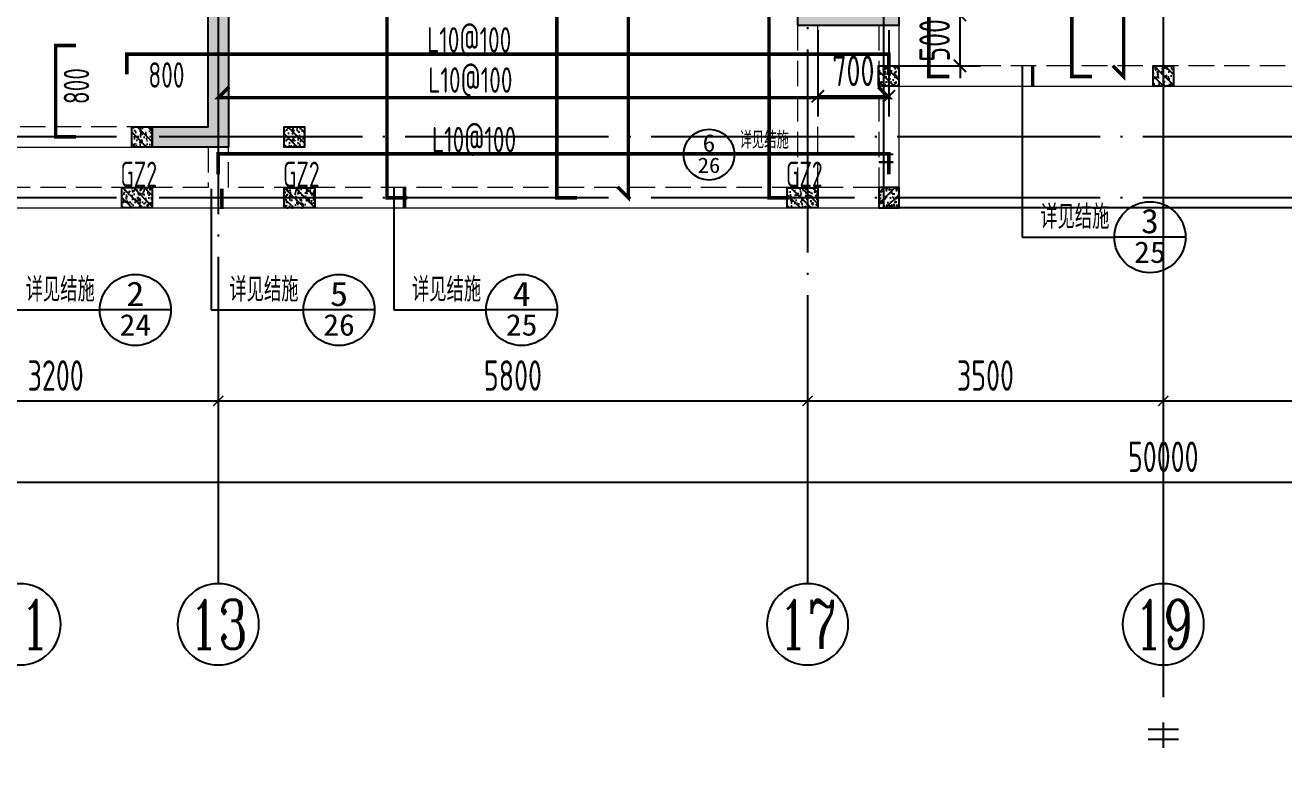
# Model space of a CAD drawing. Extents: x -668857 to 154266, y -275694 to 291306.
# Drawn here: x -211589 to -199202, y -151289 to -144055 of the extents above; entities that cross this region are included whole.
import ezdxf
from ezdxf.enums import TextEntityAlignment as Align

# ---------------------------------------------------------------- set-up
doc = ezdxf.new("R2010")
doc.units = 0
doc.header["$LTSCALE"] = 1000
for name, pattern in [('CENTER', [2, 1.25, -0.25, 0.25, -0.25]), ('DASH', [0.35, 0.25, -0.1]), ('DOTE', [2.4200000000000004, 2, -0.2, 0.02, -0.2])]:
    doc.linetypes.add(name, pattern=pattern)
doc.layers.get('0').update_dxf_attribs({"linetype": 'CONTINUOUS'})
doc.layers.get('DEFPOINTS').update_dxf_attribs({"linetype": 'CONTINUOUS'})
for name, color, linetype in [('A-AXIS', 1, 'CONTINUOUS'), ('A-DOTE', 10, 'DOTE'), ('AXIS_NUM', 7, 'CONTINUOUS'), ('DIM_IDEN', 67, 'CONTINUOUS'), ('PUB_TEXT', 2, 'CONTINUOUS'), ('ROOF', 183, 'CONTINUOUS'), ('S-B板配筋', 6, 'CONTINUOUS'), ('S-B板配筋号', 7, 'CONTINUOUS'), ('S-L主梁线', 4, 'DASH'), ('S-Q墙填充', 252, 'CONTINUOUS'), ('S-Q墙实线', 6, 'CONTINUOUS'), ('S-Q墙标注', 3, 'CONTINUOUS'), ('S-Y一般标注', 3, 'CONTINUOUS'), ('S-构造柱', 212, 'CONTINUOUS'), ('S-构造柱编号', 130, 'CONTINUOUS'), ('THIN', 7, 'CONTINUOUS'), ('水平筋标注', 7, 'CONTINUOUS'), ('配箍校核', 34, 'CONTINUOUS')]:
    doc.layers.add(name, color=color, linetype=linetype)
doc.styles.add('_TCH_AXIS', font='COMPLEX', dxfattribs={"bigfont": 'GBCBIG'})
doc.styles.add('_TCH_LABEL', font='simhei.ttf')
doc.styles.add('TSSD_Axis', font='complex.shx', dxfattribs={"width": 0.7, "bigfont": 'hztxt.shx'})
doc.styles.add('TSSD_DIMENSION', font='Tssdeng.shx', dxfattribs={"width": 0.7, "bigfont": 'tssdchn.shx'})
doc.styles.add('TSSD_REIN', font='tssdeng.shx', dxfattribs={"width": 0.7, "height": 300, "bigfont": 'tssdchn.shx'})
doc.styles.add('结构文字', font='zstxt.shx', dxfattribs={"width": 0.7, "bigfont": 'zshz.shx'})
doc.dimstyles.new('STRUCK', dxfattribs={"dimtxt": 400, "dimasz": 121, "dimexe": 200, "dimexo": 150, "dimgap": 115, "dimtad": 1, "dimdec": 0, "dimdsep": 46, "dimtxsty": '结构文字', "dimblk": 'ARCHTICK', "dimcen": 400, "dimclrd": 3, "dimclre": 3, "dimclrt": 7, "dimadec": 0, "dimazin": 0, "dimtfac": 1, "dimtdec": 0, "dimtix": 1, "dimtmove": 2, "dimatfit": 3, "dimldrblk": '_DIMX', "dimfxl": 0, "dimtolj": 1, "dimtzin": 0, "dimarcsym": 0})
doc.dimstyles.new('TSSD_100_100', dxfattribs={"dimtxt": 300, "dimasz": 100, "dimexe": 100, "dimexo": 250, "dimgap": 100, "dimtad": 1, "dimdec": 0, "dimzin": 0, "dimdsep": 46, "dimtxsty": 'TSSD_DIMENSION', "dimblk": 'ARCHTICK', "dimcen": 0, "dimdle": 100, "dimclrt": 7, "dimadec": 0, "dimazin": 0, "dimtfac": 1, "dimtdec": 0, "dimtix": 1, "dimtmove": 2, "dimatfit": 3, "dimldrblk": 'ARCHTICK', "dimfxl": 0, "dimtolj": 1, "dimtzin": 0, "dimarcsym": 0})

# ---------------------------------------------------------------- blocks, each defined once
blk = doc.blocks.new('_ArchTick')
at = {"color": 0, "linetype": 'ByBlock', "const_width": 0.15}
blk.add_lwpolyline([(-0.5, -0.5), (0.5, 0.5)], dxfattribs=at)
blk = doc.blocks.new('*D189')
at = {"layer": 'DEFPOINTS', "color": 0}
for p in [(17100.00001477753, 3600.023631853284), (20300.00000831822, 3600.023631853284), (20300.00000831822, 2600.023631853284)]:
    blk.add_point(p, dxfattribs=at)
at = {"layer": 'S-Y一般标注', "color": 0, "lineweight": -2}
for p, q in [((17100.00001477753, 3350.023631853284), (17100.00001477753, 2500.023631853284)), ((20300.00000831822, 3350.023631853284), (20300.00000831822, 2500.023631853284)), ((17000.00001477753, 2600.023631853284), (20400.00000831822, 2600.023631853284))]:
    blk.add_line(p, q, dxfattribs=at)
at = {"layer": 'S-Y一般标注', "color": 0, "lineweight": -2, "xscale": 100, "yscale": 100, "zscale": 100, "rotation": 180}
blk.add_blockref('_ArchTick', (17100.00001477753, 2600.023631853284), dxfattribs=at)
at = {"layer": 'S-Y一般标注', "color": 0, "lineweight": -2, "xscale": 100, "yscale": 100, "zscale": 100}
blk.add_blockref('_ArchTick', (20300.00000831822, 2600.023631853284), dxfattribs=at)
at = {"layer": 'S-Y一般标注', "color": 7, "insert": (18700.00001154788, 2850.023631853284), "char_height": 300, "attachment_point": 5, "style": 'TSSD_DIMENSION'}
blk.add_mtext('\\A1;3200', dxfattribs=at)
blk = doc.blocks.new('ts_axno')
at = {"color": 0, "linetype": 'ByBlock', "lineweight": -2}
blk.add_circle((0, 0), 0.5, dxfattribs=at)
at = {"color": 0, "linetype": 'ByBlock', "lineweight": -2, "style": 'TSSD_Axis', "width": 0.7}
blk.add_attdef('A', text='', height=0.6, dxfattribs=at).set_placement((0, 0), align=Align.MIDDLE_CENTER)
blk = doc.blocks.new('*D190')
at = {"layer": 'DEFPOINTS', "color": 0}
for p in [(20300.00000831811, 3600.023631853284), (26100.00001717388, 3600.023631853284), (26100.00001717388, 2600.023631853284)]:
    blk.add_point(p, dxfattribs=at)
at = {"layer": 'S-Y一般标注', "color": 0, "lineweight": -2}
for p, q in [((20300.00000831811, 3350.023631853284), (20300.00000831811, 2500.023631853284)), ((26100.00001717388, 3350.023631853284), (26100.00001717388, 2500.023631853284)), ((20200.00000831811, 2600.023631853284), (26200.00001717388, 2600.023631853284))]:
    blk.add_line(p, q, dxfattribs=at)
at = {"layer": 'S-Y一般标注', "color": 0, "lineweight": -2, "xscale": 100, "yscale": 100, "zscale": 100, "rotation": 180}
blk.add_blockref('_ArchTick', (20300.00000831811, 2600.023631853284), dxfattribs=at)
at = {"layer": 'S-Y一般标注', "color": 0, "lineweight": -2, "xscale": 100, "yscale": 100, "zscale": 100}
blk.add_blockref('_ArchTick', (26100.00001717388, 2600.023631853284), dxfattribs=at)
at = {"layer": 'S-Y一般标注', "color": 7, "insert": (23200.00001274599, 2850.023631853284), "char_height": 300, "attachment_point": 5, "style": 'TSSD_DIMENSION'}
blk.add_mtext('\\A1;5800', dxfattribs=at)
blk = doc.blocks.new('*D191')
at = {"layer": 'DEFPOINTS', "color": 0}
for p in [(26100.00001717382, 3600.047255706566), (29600.00000762305, 3600.047255706566), (29600.00000762305, 2600.047255706566)]:
    blk.add_point(p, dxfattribs=at)
at = {"layer": 'S-Y一般标注', "color": 0, "lineweight": -2}
for p, q in [((26100.00001717382, 3350.047255706566), (26100.00001717382, 2500.047255706566)), ((29600.00000762305, 3350.047255706566), (29600.00000762305, 2500.047255706566)), ((26000.00001717382, 2600.047255706566), (29700.00000762305, 2600.047255706566))]:
    blk.add_line(p, q, dxfattribs=at)
at = {"layer": 'S-Y一般标注', "color": 0, "lineweight": -2, "xscale": 100, "yscale": 100, "zscale": 100, "rotation": 180}
blk.add_blockref('_ArchTick', (26100.00001717382, 2600.047255706566), dxfattribs=at)
at = {"layer": 'S-Y一般标注', "color": 0, "lineweight": -2, "xscale": 100, "yscale": 100, "zscale": 100}
blk.add_blockref('_ArchTick', (29600.00000762305, 2600.047255706566), dxfattribs=at)
at = {"layer": 'S-Y一般标注', "color": 7, "insert": (27850.00001239844, 2850.047255706566), "char_height": 300, "attachment_point": 5, "style": 'TSSD_DIMENSION'}
blk.add_mtext('\\A1;3500', dxfattribs=at)
blk = doc.blocks.new('*D196')
at = {"layer": 'DEFPOINTS', "color": 0}
for p in [(4600.000008000119, 3600.047255706624), (54600.00000724586, 3600.047255706624), (54600.00000724586, 1800.047255706624)]:
    blk.add_point(p, dxfattribs=at)
at = {"layer": 'S-Y一般标注', "color": 0, "lineweight": -2}
for p, q in [((4600.000008000119, 3350.047255706624), (4600.000008000119, 1700.047255706624)), ((54600.00000724586, 3350.047255706624), (54600.00000724586, 1700.047255706624)), ((4500.000008000119, 1800.047255706624), (54700.00000724586, 1800.047255706624))]:
    blk.add_line(p, q, dxfattribs=at)
at = {"layer": 'S-Y一般标注', "color": 0, "lineweight": -2, "xscale": 100, "yscale": 100, "zscale": 100, "rotation": 180}
blk.add_blockref('_ArchTick', (4600.000008000119, 1800.047255706624), dxfattribs=at)
at = {"layer": 'S-Y一般标注', "color": 0, "lineweight": -2, "xscale": 100, "yscale": 100, "zscale": 100}
blk.add_blockref('_ArchTick', (54600.00000724586, 1800.047255706624), dxfattribs=at)
at = {"layer": 'S-Y一般标注', "color": 7, "insert": (29600.00000762299, 2050.047255706624), "char_height": 300, "attachment_point": 5, "style": 'TSSD_DIMENSION'}
blk.add_mtext('\\A1;50000', dxfattribs=at)
blk = doc.blocks.new('*D199')
at = {"layer": 'DEFPOINTS', "color": 0}
for p in [(29600.00000762305, 3600.047255706624), (33099.99999807205, 3600.047255706624), (33099.99999807205, 2600.047255706624)]:
    blk.add_point(p, dxfattribs=at)
at = {"layer": 'S-Y一般标注', "color": 0, "lineweight": -2}
for p, q in [((29600.00000762305, 3350.047255706624), (29600.00000762305, 2500.047255706624)), ((33099.99999807205, 3350.047255706624), (33099.99999807205, 2500.047255706624)), ((29500.00000762305, 2600.047255706624), (33199.99999807205, 2600.047255706624))]:
    blk.add_line(p, q, dxfattribs=at)
at = {"layer": 'S-Y一般标注', "color": 0, "lineweight": -2, "xscale": 100, "yscale": 100, "zscale": 100, "rotation": 180}
blk.add_blockref('_ArchTick', (29600.00000762305, 2600.047255706624), dxfattribs=at)
at = {"layer": 'S-Y一般标注', "color": 0, "lineweight": -2, "xscale": 100, "yscale": 100, "zscale": 100}
blk.add_blockref('_ArchTick', (33099.99999807205, 2600.047255706624), dxfattribs=at)
at = {"layer": 'S-Y一般标注', "color": 7, "insert": (31350.00000284755, 2850.047255706624), "char_height": 300, "attachment_point": 5, "style": 'TSSD_DIMENSION'}
blk.add_mtext('\\A1;3500', dxfattribs=at)
blk = doc.blocks.new('20210807.15312078')
at = {"layer": 'S-Q墙填充'}
h = blk.add_hatch(color=252, dxfattribs=at)
h.dxf.hatch_style = 1
h.paths.add_polyline_path([(82415.6305625411, 58639.56326657833), (83315.62941790375, 58639.56326657833), (83415.62943564172, 58639.56326657833), (83415.62943564172, 58839.56326657833), (83315.62941790375, 58839.56326657833), (82615.6305625411, 58839.56326657833), (82615.6305625411, 60289.56320904681), (82415.6305625411, 60289.56320904681)])
h = blk.add_hatch(color=252, dxfattribs=at)
h.dxf.hatch_style = 1
h.paths.add_polyline_path([(76815.60602115505, 57439.55582079277), (76065.61799484552, 57439.55582079277), (76065.61799484552, 57639.55582079277), (76615.60602115505, 57639.55582079277), (76615.60602115505, 58739.56326657833), (76615.60602115505, 59089.55576326206), (76815.60602115505, 59089.55576326206), (76815.60602115505, 58739.56326657833)])
at = {"layer": 'S-L主梁线', "linetype": 'DASH', "lineweight": 18}
for p, q in [((82415.63049986758, 58639.56326657833), (82415.62949719481, 57039.72739750842)), ((82615.62949718206, 57039.70701722617), (82615.63049986764, 58639.56326657833)), ((83215.62941790375, 58639.56326657833), (83215.62941790375, 57039.58472316212)), ((88615.64851682661, 58239.56326685149), (83415.62943564172, 58239.5632668515)), ((76065.61799484552, 57639.55582079277), (73615.653763901, 57639.55583084727)), ((76615.62959261352, 57439.55582079277), (76615.6294667161, 57039.72739750842)), ((76815.62946671605, 57039.72739750842), (76815.62959261352, 57439.55582079277)), ((76615.6294667161, 57039.72739750842), (70415.65373553225, 57039.72739750842)), ((82415.62949719481, 57039.72739750842), (76815.62946671605, 57039.72739750842)), ((83215.62941790375, 57039.58472316212), (82615.62949718206, 57039.70701722617))]:
    blk.add_line(p, q, dxfattribs=at)
at = {"layer": 'S-L主梁线', "linetype": 'ByBlock', "lineweight": 18}
for p, q in [((83415.62941790375, 56839.54395431429), (83415.62941790375, 58639.56326657833)), ((83415.62941790375, 58039.56326685152), (88615.64589615463, 58039.56326685149)), ((73515.65376344402, 57439.5558317613), (76065.61799484552, 57439.55582124979)), ((64515.65376838998, 56839.72739750842), (82515.62943452134, 56839.72739750842)), ((82515.60905217504, 56839.72739958562), (83415.62941790375, 56839.54395431429))]:
    blk.add_line(p, q, dxfattribs=at)
at = {"layer": 'S-Q墙实线'}
for points in [[(82415.6305625411, 58639.56326657833), (83315.62941790375, 58639.56326657833), (83415.62943564172, 58639.56326657833), (83415.62943564172, 58839.56326657833), (83315.62941790375, 58839.56326657833), (82615.6305625411, 58839.56326657833), (82615.6305625411, 60289.56320904681), (82415.6305625411, 60289.56320904681)], [(76815.60602115505, 57439.55582079277), (76065.61799484552, 57439.55582079277), (76065.61799484552, 57639.55582079277), (76615.60602115505, 57639.55582079277), (76615.60602115505, 58739.56326657833), (76615.60602115505, 59089.55576326206), (76815.60602115505, 59089.55576326206), (76815.60602115505, 58739.56326657833)]]:
    blk.add_lwpolyline(points, close=True, dxfattribs=at)
blk = doc.blocks.new('20210730.02141516')
at = {"layer": 'S-构造柱'}
h = blk.add_hatch(dxfattribs=at)
h.set_pattern_fill('ARMORED', color=256, scale=15, angle=-90.00000000000001, style=0)
h.set_pattern_definition([(320, (-154189.4087994955, 3278673.453847362), (-9.412820247389286, -107.589027390113), [11.25, -123.75]), (265, (-154189.4087994955, 3278673.453847362), (112.8288200550018, 20.81270004194998), [9, -99]), (10.45139999999996, (-154190.1932004951, 3278664.488095364), (103.415931309143, -86.77640725710324), [9.561028499999967, -105.1713167999997]), (316.1842, (-154159.4087994955, 3278673.453847362), (-24.82785214935274, -160.0861572938467), [16.875, -185.625]), (6.635599999999986, (-154161.477795545, 3278660.113335611), (146.1176806350662, -140.1994058323055), [14.34154319999972, -157.7569499999956]), (261.1841999999999, (-154159.4087994955, 3278673.453847362), (146.1177901387987, -140.1992917700441), [13.49999999999973, -148.4999999999956]), (290.9999999999999, (-154166.9087994955, 3278658.453847362), (-60.39283359980084, -89.53605781776923), [11.25, -123.75]), (236, (-154166.9087994955, 3278658.453847362), (108.772506757028, -36.49729978823728), [8.999999999999998, -98.99999999999999]), (341.4514, (-154171.941540394, 3278650.992512414), (48.37957450649284, -126.0333942872235), [9.5610285, -105.1713168]), (307.5, (-154189.4087994955, 3278673.453847362), (49.93407807469672, -1.823978297593609), [0, -97.79999999999875, 0, -100.4999999999987, 0, -99.37499999999875]), (277.5, (-154189.4087994955, 3278673.453847362), (59.16175678235403, -39.46043061632231), [0, -57.29999999999999, 0, -95.54999999999998, 0, -37.87499999999999]), (237.5, (-154189.4087994955, 3278706.903847361), (-3.383230760156985, -80.07336542586137), [0, -37.5, 0, -117, 0, -155.25]), (227.5, (-154189.4087994955, 3278721.903847361), (15.01574734984763, -87.47792540135794), [0, -48.75, 0, -77.69999999999999, 0, -110.25]), (315, (-154189.4087994955, 3278673.453847362), (53.03300858899107, 53.03300858899105), [])])
h.paths.add_polyline_path([(199.9996630134992, 200), (199.9996630134992, 0), (0, 4.656612873077393e-09), (0, 200.0000000046566)])
blk.add_lwpolyline([(199.9996630134992, 200), (199.9996630134992, 0), (0, 4.656612873077393e-09), (0, 200.0000000046566)], close=True, dxfattribs=at)
blk = doc.blocks.new('20210809.18224761')
at = {"layer": 'S-构造柱'}
h = blk.add_hatch(dxfattribs=at)
h.set_pattern_fill('ARMORED', color=256, scale=15, angle=-90.00000000000001, style=0)
h.set_pattern_definition([(320, (-154189.4087994955, 3278673.453847362), (-9.412820247389286, -107.589027390113), [11.25, -123.75]), (265, (-154189.4087994955, 3278673.453847362), (112.8288200550018, 20.81270004194998), [9, -99]), (10.45139999999996, (-154190.1932004951, 3278664.488095364), (103.415931309143, -86.77640725710324), [9.561028499999967, -105.1713167999997]), (316.1842, (-154159.4087994955, 3278673.453847362), (-24.82785214935274, -160.0861572938467), [16.875, -185.625]), (6.635599999999986, (-154161.477795545, 3278660.113335611), (146.1176806350662, -140.1994058323055), [14.34154319999972, -157.7569499999955]), (261.1841999999999, (-154159.4087994955, 3278673.453847362), (146.1177901387987, -140.1992917700441), [13.49999999999972, -148.4999999999956]), (290.9999999999999, (-154166.9087994955, 3278658.453847362), (-60.39283359980084, -89.53605781776923), [11.25, -123.75]), (236, (-154166.9087994955, 3278658.453847362), (108.772506757028, -36.49729978823728), [8.999999999999998, -98.99999999999999]), (341.4514, (-154171.941540394, 3278650.992512414), (48.37957450649284, -126.0333942872235), [9.5610285, -105.1713168]), (307.5, (-154189.4087994955, 3278673.453847362), (49.93407807469672, -1.823978297593609), [0, -97.79999999999875, 0, -100.4999999999987, 0, -99.37499999999875]), (277.5, (-154189.4087994955, 3278673.453847362), (59.16175678235403, -39.46043061632231), [0, -57.29999999999999, 0, -95.54999999999998, 0, -37.87499999999999]), (237.5, (-154189.4087994955, 3278706.903847361), (-3.383230760156985, -80.07336542586137), [0, -37.5, 0, -117, 0, -155.25]), (227.5, (-154189.4087994955, 3278721.903847361), (15.01574734984763, -87.47792540135794), [0, -48.75, 0, -77.69999999999999, 0, -110.25]), (315, (-154189.4087994955, 3278673.453847362), (53.03300858899107, 53.03300858899105), [])])
h.paths.add_polyline_path([(299.9996630134992, 200), (299.9996630134992, 0), (0, 4.656612873077393e-09), (0, 200.0000000046566)])
blk.add_lwpolyline([(299.9996630134992, 200), (299.9996630134992, 0), (0, 4.656612873077393e-09), (0, 200.0000000046566)], close=True, dxfattribs=at)
blk = doc.blocks.new('20210809.18235135')
at = {"layer": '配箍校核'}
blk.add_blockref('20210809.18224761', (11.94207883096533, 0), dxfattribs=at)
at = {"layer": 'S-构造柱编号', "color": 2, "linetype": 'ByBlock', "style": 'TSSD_REIN', "width": 0.65}
blk.add_text('GZ2', height=250, dxfattribs=at).set_placement((0, 206.3657982495497, 5.282134110142623e-09))
blk = doc.blocks.new('*D301')
at = {"layer": 'DEFPOINTS', "color": 0}
for p in [(-193158.6492656765, 202188.6346336141), (-192458.6281804733, 202188.6346336142), (-193158.6492656765, 201388.6346336142)]:
    blk.add_point(p, dxfattribs=at)
at = {"layer": 'S-Q墙标注', "color": 3, "lineweight": -2}
for p, q in [((-193158.6492656765, 202038.6346336141), (-193158.6492656765, 201188.6346336142)), ((-192458.6281804733, 202038.6346336142), (-192458.6281804733, 201188.6346336142)), ((-192458.6281804733, 201388.6346336142), (-193158.6492656765, 201388.6346336142))]:
    blk.add_line(p, q, dxfattribs=at)
at = {"layer": 'S-Q墙标注', "color": 3, "lineweight": -2, "xscale": 121, "yscale": 121, "zscale": 121, "rotation": 180}
blk.add_blockref('_ArchTick', (-193158.6492656765, 201388.6346336142), dxfattribs=at)
at = {"layer": 'S-Q墙标注', "color": 3, "lineweight": -2, "xscale": 121, "yscale": 121, "zscale": 121}
blk.add_blockref('_ArchTick', (-192458.6281804733, 201388.6346336142), dxfattribs=at)
at = {"layer": 'S-Q墙标注', "color": 7, "insert": (-192808.6387230749, 201638.6346336142), "char_height": 300, "attachment_point": 5, "style": 'TSSD_REIN'}
blk.add_mtext('\\A1;700', dxfattribs=at)
blk = doc.blocks.new('_DIMX')
blk.add_line((-150, 0), (150, 0))
at = {"const_width": 50}
blk.add_lwpolyline([(-70, -70), (70, 70)], dxfattribs=at)
blk = doc.blocks.new('*D304')
at = {"layer": 'DEFPOINTS', "color": 0}
for p in [(-192558.6399752183, 202188.7929446579), (-191758.650216354, 202188.7929446579), (-192558.650216354, 201688.7925457329)]:
    blk.add_point(p, dxfattribs=at)
at = {"layer": 'S-Q墙标注', "color": 3, "lineweight": -2}
for p, q in [((-191758.650216354, 202188.7929446579), (-191758.650216354, 202309.7929446579)), ((-192408.6399752183, 202188.7929446579), (-191558.650216354, 202188.7929446579)), ((-191758.650216354, 201688.7925457329), (-191758.650216354, 202188.7929446579)), ((-192408.650216354, 201688.7925457329), (-191558.650216354, 201688.7925457329)), ((-191758.650216354, 201688.7925457329), (-191758.650216354, 201567.7925457329))]:
    blk.add_line(p, q, dxfattribs=at)
at = {"layer": 'S-Q墙标注', "color": 3, "lineweight": -2, "xscale": 121, "yscale": 121, "zscale": 121}
for p, rotation in [((-191758.650216354, 202188.7929446579), 270), ((-191758.650216354, 201688.7925457329), 90)]:
    blk.add_blockref('_ArchTick', p, dxfattribs=dict(at, rotation=rotation))
at = {"layer": 'S-Q墙标注', "color": 7, "insert": (-192008.6502163541, 201938.7927451954), "char_height": 300, "attachment_point": 5, "rotation": 90, "style": 'TSSD_REIN'}
blk.add_mtext('\\A1;500', dxfattribs=at)
blk = doc.blocks.new('20210811.10024340')
at = {"layer": 'DIM_IDEN'}
for p, q in [((25925.96644794735, 3804.627072919917), (25925.96644905283, 2116.204595517367)), ((23095.55608926788, 2929.94730507693), (22595.55608926788, 2929.94730507693)), ((24211.929144756, 2929.94730507693), (23095.55608926788, 2929.94730507693)), ((24658.71491232567, 2929.947305897076), (24211.929144756, 2929.94730507693)), ((19742.86101152709, 2604.63441437966), (19742.8610131831, 1400.007536805817)), ((17945.68695081747, 2594.625766113808), (17945.68695238419, 1400.006940220774)), ((25925.96644905283, 2116.204595517367), (26834.98276729517, 2116.204595517367)), ((27534.98276729517, 2116.204595517367), (26834.98276729517, 2116.204595517367)), ((15940.84687348509, 1400.000000010012), (16849.86319172744, 1400.000000010012)), ((17549.86319172744, 1400.000000010012), (16849.86319172744, 1400.000000010012)), ((17945.68695238419, 1400.006940220774), (18854.70327062654, 1400.006940220774)), ((19554.70327062654, 1400.006940220774), (18854.70327062654, 1400.006940220774)), ((19742.8610131831, 1400.007536805817), (20651.87733142545, 1400.007536805817)), ((21351.87733142545, 1400.007536805817), (20651.87733142545, 1400.007536805817))]:
    blk.add_line(p, q, dxfattribs=at)
for points, const_width in [([(26030.96644794735, 3804.62707298866), (26030.96644807827, 3604.664489693358)], 35), ([(24658.71491246334, 2854.947305897076), (24515.88449582389, 2854.947305634909)], 25), ([(18050.68695081747, 2594.625766187091), (18050.68695095705, 2394.663182891789)], 35), ([(19847.86101152709, 2604.634414456785), (19847.86101167397, 2404.671831161482)], 35)]:
    blk.add_lwpolyline(points, dxfattribs=dict(at, const_width=const_width))
for centre, radius in [((22845.55608926788, 2929.94730507693), 250), ((27184.98276729517, 2116.204595517367), 350), ((17199.86319172744, 1400.000000010012), 350), ((19204.70327062654, 1400.006940220774), 350), ((21001.87733142545, 1400.007536805817), 350)]:
    blk.add_circle(centre, radius, dxfattribs=at)
at = {"layer": 'PUB_TEXT', "style": '_TCH_LABEL'}
for s, height, width, p, p2 in [('6', 172.6300107763753, 1.011363636363664, (22782.78153989465, 2957.691462633258), (22908.33063864111, 2957.691462633258)), ('26', 151.4027640285286, 1.017142857142832, (22734.81578186416, 2749.45156983909), (22956.2963966716, 2749.45156983909)), ('3', 241.8162642142218, 1.005649717514153, (27097.54637797477, 2155.039074084605), (27272.41915661557, 2155.039074084605)), ('25', 211.5903091263542, 1.02298850574714, (27029.33012609877, 1863.856786415097), (27340.63540849157, 1863.856786415097)), ('2', 241.4072383518289, 1.02298850574713, (17111.06972474745, 1438.856878836406), (17288.65665870742, 1438.856878836406)), ('5', 241.2666258450344, 1.028901734104048, (19115.44856511161, 1438.871540918364), (19293.95797614146, 1438.871540918364)), ('4', 241.1238055665921, 1.034883720930215, (20912.15684563323, 1438.879991762049), (21091.59781721767, 1438.879991762049)), ('24', 212.3330158820633, 1.011363636363644, (17045.43918017684, 1146.963746942056), (17354.28720327803, 1146.963746942056)), ('26', 211.96386963994, 1.017142857142856, (19049.66684026132, 1147.312910887762), (19359.73970099175, 1147.312910887762)), ('25', 211.5903091263542, 1.022988505747116, (20846.22469022905, 1147.659727703547), (21157.52997262184, 1147.659727703547))]:
    blk.add_text(s, height=height, dxfattribs=dict(at, width=width)).set_placement(p, p2, align=Align.FIT)
at = {"layer": 'PUB_TEXT', "style": '_TCH_AXIS'}
for height, p in [(168.7943262411347, (23145.60608926788, 2989.305815715226)), (236.3120567375886, (26105.49787367815, 2199.30651041097)), (236.3120567375886, (16120.37829811042, 1483.101914903615)), (236.3120567375886, (18125.21837700951, 1483.108855114377)), (236.3120567375886, (19922.39243780843, 1483.10945169942))]:
    blk.add_text('详见结施', height=height, dxfattribs=at).set_placement(p)
blk = doc.blocks.new('20210726.16395156')
at = {"layer": 'A-AXIS'}
for p, q in [((20300.00000831811, 3600.023631853284), (20300.00000831811, 800.0236318532843)), ((26100.00001717382, 3600.047255706566), (26100.00001717382, 800.0472557065659)), ((29600.00000762305, 3600.047255706741), (29600.00000762305, 800.0472557067405))]:
    blk.add_line(p, q, dxfattribs=at)
at = {"layer": 'A-DOTE'}
for p, q in [((29600.00000762293, 18249.92988687142), (29600.00000762293, 3600.047255706566)), ((20299.78309788462, 13700.04725528695), (20300.00000781077, 3600.047255706566)), ((26100.00001717382, 10900.04724739329), (26100.00001717382, 3600.047255706566)), ((55600.00000724569, 5200.047255706508), (3600.000008000119, 5200.047255706508)), ((55600.00000724569, 4600.047255706508), (3600.000008000119, 4600.047255706624))]:
    blk.add_line(p, q, dxfattribs=at)
at = {"layer": 'A-AXIS'}
ref = blk.add_blockref('ts_axno', (18350.00000321825, 400.0564837741476), dxfattribs=dict(at, xscale=-800, yscale=800, zscale=800, rotation=180))
ref.add_attrib('5', '11', dxfattribs={"layer": 'AXIS_NUM', "height": 480, "style": 'TSSD_Axis', "width": 0.7}).set_placement((18350.00000321825, 400.0564837741476), align=Align.MIDDLE_CENTER)
ref = blk.add_blockref('ts_axno', (20300.00000831811, 400.0236318532843), dxfattribs=dict(at, xscale=-800, yscale=800, zscale=800, rotation=180))
ref.add_attrib('8', '13', dxfattribs={"layer": 'AXIS_NUM', "height": 480, "style": 'TSSD_Axis', "width": 0.7}).set_placement((20300.00000831811, 400.0236318532843), align=Align.MIDDLE_CENTER)
ref = blk.add_blockref('ts_axno', (26100.00001717382, 400.0472557065659), dxfattribs=dict(at, xscale=-800, yscale=800, zscale=800, rotation=180))
ref.add_attrib('10', '17', dxfattribs={"layer": 'AXIS_NUM', "height": 480, "style": 'TSSD_Axis', "width": 0.7}).set_placement((26100.00001717382, 400.0472557065659), align=Align.MIDDLE_CENTER)
ref = blk.add_blockref('ts_axno', (29600.00000762305, 400.0472557067405), dxfattribs=dict(at, xscale=-800, yscale=800, zscale=800, rotation=180))
ref.add_attrib('13', '19', dxfattribs={"layer": 'AXIS_NUM', "height": 480, "style": 'TSSD_Axis', "width": 0.7}).set_placement((29600.00000762305, 400.0472557067405), align=Align.MIDDLE_CENTER)
at = {"layer": 'S-Y一般标注'}
for base, p1, p2, picture, middle in [((54600.00000724586, 1800.047255706624), (4600.000008000119, 3600.047255706624), (54600.00000724586, 3600.047255706624), '*D196', (29600.00000762299, 2050.047255706624)), ((20300.00000831822, 2600.023631853284), (17100.00001477753, 3600.023631853284), (20300.00000831822, 3600.023631853284), '*D189', (18700.00001154788, 2850.023631853284)), ((26100.00001717388, 2600.023631853284), (20300.00000831811, 3600.023631853284), (26100.00001717388, 3600.023631853284), '*D190', (23200.00001274599, 2850.023631853284)), ((29600.00000762305, 2600.047255706566), (26100.00001717382, 3600.047255706566), (29600.00000762305, 3600.047255706566), '*D191', (27850.00001239844, 2850.047255706566)), ((33099.99999807205, 2600.047255706624), (29600.00000762305, 3600.047255706624), (33099.99999807205, 3600.047255706624), '*D199', (31350.00000284755, 2850.047255706624))]:
    dim = blk.add_linear_dim(base=base, p1=p1, p2=p2, dimstyle='TSSD_100_100', dxfattribs=at)
    dim.commit()
    dim.dimension.update_dxf_attribs({"geometry": picture, "text_midpoint": middle})
blk = doc.blocks.new('20210810.19131159')
at = {"layer": 'S-Q墙标注'}
for base, p1, p2, angle, picture, middle in [((110707.2979908498, 55273.80835044209), (109907.2979908498, 54773.80795151705), (109907.3082319855, 55273.80835044209), 90, '*D304', (110457.2979908497, 55023.80815097954)), ((109307.2989415273, 54473.65003939834), (110007.3200267305, 55273.65003939834), (109307.2989415273, 55273.65003939829), 180, '*D301', (109657.3094841289, 54723.65003939834))]:
    dim = blk.add_linear_dim(base=base, p1=p1, p2=p2, angle=angle, dimstyle='STRUCK', override={"dimtxt": 300, "dimgap": 100, "dimtxsty": 'TSSD_REIN'}, dxfattribs=at)
    dim.commit()
    dim.dimension.update_dxf_attribs({"geometry": picture, "text_midpoint": middle, "insert": (302465.9482072038, -146914.9845942158)})

msp = doc.modelspace()

# ---------------------------------------------------------------- linework, layer by layer
at = {"layer": 'S-B板配筋', "lineweight": 35, "const_width": 35}
for points in [[(-207828.2551905711, -145754.5843917723), (-208028.2551905711, -145754.5843649775), (-208028.2547618528, -135654.7484820421), (-207828.2547618528, -135654.748508837)], [(-204066.1497468206, -145754.5843917723), (-204266.1497468206, -145754.5843649775), (-204282.4140662133, -135654.7484822446), (-204082.4140662133, -135654.7485090395)], [(-202495.5176275432, -144560.5861360414), (-202695.5176275432, -144560.5861092465), (-202695.5173595943, -135654.7484822446), (-202495.5173595943, -135654.7485090395)], [(-201088.6458369846, -144560.5861360414), (-201288.6458369846, -144560.5861092465), (-201288.6455690357, -136654.748475762), (-201088.6455690357, -136654.7485025569)], [(-206157.3312505608, -145754.5843917723), (-206357.3312505608, -145754.5843649775), (-206357.3308218425, -138854.7466145045), (-206157.3308218425, -138854.7466412995)], [(-205758.6458523654, -145648.5182919396), (-205652.5798366136, -145754.5843105438), (-205652.5798366136, -139454.7466145045), (-205758.6458552176, -139560.8126302564)], [(-200884.5862095403, -144454.5201188634), (-200778.5201923623, -144560.5861360414), (-200778.5201923623, -139454.7485023462), (-200884.5862095403, -139560.8145195242)], [(-211088.6340780423, -145154.7559100532), (-211288.6340780423, -145154.7558832582), (-211288.6338636831, -144254.7558832582), (-211088.6338636831, -144254.7559100532)], [(-210588.6461247097, -144540.2749966762), (-210588.6461247097, -144340.2749966762), (-203088.6236354422, -144340.2250605698), (-203088.6236354422, -144540.2250605698)], [(-209582.5800033558, -144662.6190741694), (-209688.6460205337, -144768.6850913474), (-203088.6357256503, -144768.635155241), (-203194.7017428283, -144662.569138063)], [(-209688.6068334368, -145522.334989797), (-209688.6068334368, -145322.334989797), (-203088.571606705, -145322.3752545282), (-203088.571606705, -145522.3752545282)]]:
    msp.add_lwpolyline(points, dxfattribs=at)
at = {"layer": 'THIN', "linetype": 'CENTER'}
msp.add_line((-200388.6338519183, -127421.9643218138), (-200388.6338519304, -151288.8932191537), dxfattribs=at)
at = {"layer": 'THIN'}
for p, q in [((-200238.6338519304, -150988.8932191537), (-200538.6338519304, -150988.8932191537)), ((-200238.6338519304, -151088.8932191537), (-200538.6338519304, -151088.8932191537))]:
    msp.add_line(p, q, dxfattribs=at)
at = {"layer": '水平筋标注'}
msp.add_lwpolyline([(-204988.6339019918, -136554.7484347954), (-195788.633801856, -136554.7484337779), (-195788.6341525287, -139354.7485101938), (-197638.646660422, -139354.746614804), (-197638.646660422, -145854.5843108432), (-203138.6249104778, -145854.7485027087), (-203138.6224910213, -139354.748510309), (-204988.6339023015, -139354.7485101938), (-204988.6447125374, -136554.7485106862), (-203487.75143574, -136554.7485106862)], dxfattribs=at)

# ---------------------------------------------------------------- block references
at = {"layer": 'A-DOTE'}
msp.add_blockref('20210726.16395156', (-229988.6338595469, -150354.7957578438), dxfattribs=at)
at = {"layer": 'PUB_TEXT'}
msp.add_blockref('20210811.10024340', (-227704.5183375719, -148259.3755832406), dxfattribs=at)
at = {"layer": 'ROOF'}
for p in [(-203189.6131303156, -144654.7484294695), (-200488.6512288699, -144654.7484414068), (-210538.6509382918, -145254.7564901938), (-209038.6512315448, -145254.7484349299)]:
    msp.add_blockref('20210730.02141516', p, dxfattribs=at)
at = {"layer": 'ROOF', "xscale": -1, "rotation": 4.61764226855621e-08}
msp.add_blockref('20210730.02141516', (-202988.6512567783, -145854.7574486496), dxfattribs=at)
at = {"layer": 'S-Q墙填充'}
msp.add_blockref('20210807.15312078', (-286404.2757488112, -202694.3117082583), dxfattribs=at)
at = {"layer": 'S-Q墙标注'}
msp.add_blockref('20210810.19131159', (-313095.9545629094, -199228.556393197), dxfattribs=at)
at = {"layer": '配箍校核'}
for p in [(-210650.5930170536, -145854.7485021363), (-209050.5967003434, -145854.9131401594), (-204100.5970165, -145854.9137504338)]:
    msp.add_blockref('20210809.18235135', p, dxfattribs=at)

# ---------------------------------------------------------------- texts
at = {"layer": 'S-B板配筋号', "style": 'TSSD_REIN', "width": 0.7}
for p in [(-207633.2290872906, -144324.7260572561), (-207585.624100453, -145306.4328832564)]:
    msp.add_text('L10@100', height=250, dxfattribs=at).set_placement(p)
msp.add_text('800', height=250, dxfattribs=at).set_placement((-210198.5047754592, -144420.2749966762), align=Align.TOP_CENTER)
msp.add_text('800', height=250, rotation=449.9999920318234, dxfattribs=at).set_placement((-211208.633917273, -144654.7558832582), align=Align.TOP_CENTER)
at = {"layer": 'S-B板配筋号', "color": 1, "style": 'TSSD_REIN', "width": 0.7}
msp.add_text('L10@100', height=250, dxfattribs=at).set_placement((-207621.885542414, -144720.3439931408))

doc.saveas('drawing.dxf')
